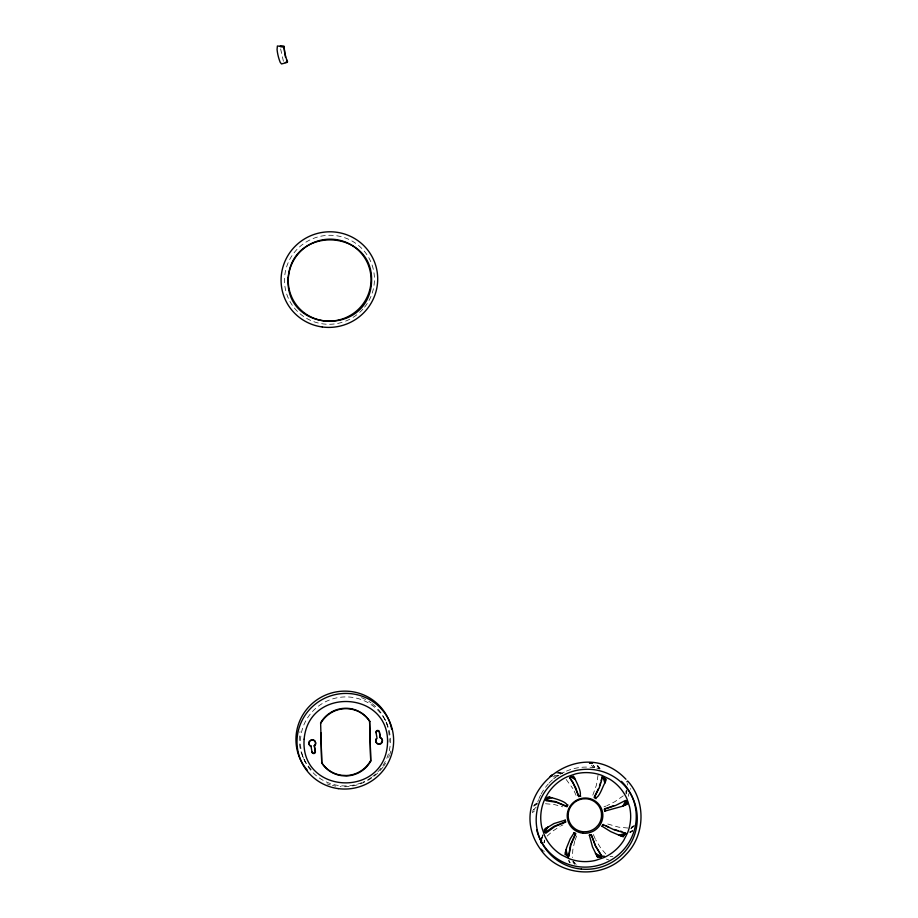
<?xml version="1.0" encoding="UTF-8"?>
<svg xmlns="http://www.w3.org/2000/svg" width="918" height="918" viewBox="0 0 918 918"><rect width="100%" height="100%" fill="white"/><g stroke="black" fill="none" stroke-linecap="round" stroke-linejoin="round"><path stroke-width="0.69" stroke-dasharray="4.59 3.44" d="M625.904 793.565L626.099 790.788M598.031 775.262L596.493 784.913L592.512 796.009M626.443 793.955L626.856 791.339M544.259 842.735L544.695 840.027M628.291 796.308L628.887 793.622M541.93 838.65L542.63 835.988M574.725 841.198L572.798 849.999L572.453 857.573M541.482 838.811L542.733 834.749M543.766 843.011L544.512 840.578M575.012 840.234L577.215 834.577M626.087 791.89L626.96 789.721M541.379 838.88L543.261 835.024M541.563 838.949L542.584 836.527M532.371 811.466L533.083 810.399M533.438 806.05L538.568 801.701M547.117 836.103L552.625 831.169L560.221 826.246M532.325 812.763L534.448 810.915M631.469 827.474L633.581 825.615M623.23 795.826L614.888 801.666L606.809 805.74M536.261 807.117L533.542 809.745L535.825 808.104M630.7 828.679L632.938 826.946M631.377 828.265L635.554 825.098M630.092 832.029L632.399 830.526M629.966 832.569L632.835 830.756M629.955 832.672L632.181 831.295M534.081 805.981L537.581 803.824M534.54 804.73L536.973 803.319M561.127 825.81L562.941 824.915M632.089 831.019L629.805 831.754M631.182 827.347L633.443 826.407M603.987 806.842L605.869 806.107M557.628 772.531L563.159 773.117M627.935 828.025L618.743 827.175L607.039 823.813M545.487 803.743L554.174 804.501L562.711 806.842M552.739 776.731L555.539 776.892M610.068 856.551L612.868 856.712M558.959 775.526L554.128 775.354L558.328 775.985M555.964 772.726L562.677 774.23M558.396 772.463L562.516 773.495M606.362 859.099L608.818 860.005M605.777 853.947L600.808 848.198L595.587 839.66M597.549 765.566L600.165 768.836M566.142 779.439L572.866 788.573M591.341 765.142L593.189 767.207M573.406 861.371L576.171 864.469M572.935 861.6L574.588 863.769M594.761 767.391L593.062 765.13L595.403 767.689M572.855 861.761L574.484 863.987M597.079 765.692L599.282 769.158M598.111 766.048L599.58 768.469M568.506 860.418L569.917 862.817L568.471 860.373M573.498 861.772L574.622 864.079M574.209 791.087L576.561 796.48M595.151 838.742L593.166 834.106M384.378 718.335L385.537 720.814M386.076 722.064L387.235 724.543M302.435 755.824L303.594 758.302M304.145 759.553L305.292 762.032M569.068 860.464L570.101 862.84M543.8 850.734L544.144 851.789M283.41 61.254L280.403 47.954M627.568 785.062L627.373 783.502M630.414 788.516L630.436 789.262M537.73 801.953A50.685 49.87 -25 0 1 538.568 799.635M539.027 798.488A50.685 49.87 -25 0 1 540.587 795.126M541.161 794.024A50.685 49.87 -25 0 1 548.287 783.938M549.136 783.031A50.685 49.87 -25 0 1 552.728 779.6M553.68 778.808A50.685 49.87 -25 0 1 565.27 771.613M566.417 771.109A50.685 49.87 -25 0 1 594.405 767.723M596.838 768.182A50.685 49.87 -25 0 1 599.236 768.745M342.081 322.344A45.097 44.374 -25 0 1 284.546 278.361A45.097 44.374 -25 0 1 345.856 238.141A45.097 44.374 -25 0 1 363.826 308.081M362.92 309.125A45.097 44.374 -25 0 1 357.917 313.91M356.827 314.771A45.097 44.374 -25 0 1 351.032 318.58M349.804 319.234A45.097 44.374 -25 0 1 343.401 321.931M378.205 709.339A45.097 44.374 -25 0 1 389.071 742.192M311.236 769.559A45.097 44.374 -25 0 1 299.991 731.612M361.497 697.623A45.097 44.374 -25 0 1 367.67 700.652M368.841 701.375A45.097 44.374 -25 0 1 371.113 702.913M372.203 703.727A45.097 44.374 -25 0 1 377.287 708.329M390.816 751.131A48.459 47.679 -25 0 1 389.817 754.309M389.427 755.342A48.459 47.679 -25 0 1 388.589 757.407M385.514 763.317A48.459 47.679 -25 0 1 383.678 766.105M383.013 767.012A48.459 47.679 -25 0 1 340.13 786.634M335.713 786.106A48.459 47.679 -25 0 1 332.442 785.441M330.285 784.879A48.459 47.679 -25 0 1 327.118 783.857M361.956 782.606A45.097 44.374 -25 0 1 300.507 739.552A45.097 44.374 -25 0 1 366.42 701.811A45.097 44.374 -25 0 1 372.765 776.41M371.652 777.248A45.097 44.374 -25 0 1 363.23 782.067"/><path stroke-width="1.38" d="M540.691 842.093L541.058 840.154M565.052 821.989L565.259 820.13L553.921 823.584L544.397 829.344L544.454 830.836L545.774 833.257L554.782 826.567L565.775 822.069L565.259 820.176M565.442 852.168L565.006 854.417L568.793 856.184L570.962 844.675L575.827 833.601L574.186 832.695L570.25 838.822L566.613 847.658L565.442 852.168L566.991 855.725M601.738 777.879L601.979 776.651M601.129 780.644L601.439 779.336M627.464 801.655L626.81 804.409L622.874 806.142L604.801 811.122L604.285 809.24L615.622 805.465L625.422 800.496L626.81 804.409L627.453 801.816M540.874 842.632L541.574 839.981M600.59 782.641L599.454 786.129M626.328 801.276L624.883 805.293L626.34 801.506M604.847 783.054L606.19 779.336L602.403 777.569L599.431 787.357L594.233 797.696C598.857 799.819 602.495 786.588 604.847 783.054L603.011 776.915M598.536 788.539L594.371 796.824L595.989 798.694M544.604 831.685L546.13 828.047L544.512 831.685M622.874 806.142L625.858 800.473M574.083 832.615L575.356 833.762L570.491 844.916L568.471 857.102M566.245 806.222L568.035 805.029M545.154 831.674L547.954 826.808M602.036 826.292L603.413 824.479M545.349 832.351L553.852 826.43L565.018 821.862M552.326 774.689L550.111 776.502M601.657 856.092L597.687 857.504L592.466 846.878L589.356 835.162L591.272 834.623L595.495 845.994L601.657 856.092L604.457 856.242M626.087 833.601L621.13 836.08L610.722 831.616L602.07 826.246L603.057 824.536L613.981 829.746L625.124 833.016L623.288 836.791L621.13 836.08L626.007 833.831M613.66 805.694L607.624 807.897M546.153 798.798L549.871 797.26C554.013 798.316 569.298 802.022 567.003 806.773L556.411 802.286L546.084 800.737L547.92 796.962L549.871 797.26L545.981 798.74M550.743 776.238L551.718 775.859M618.95 835.3L625.732 833.085M285.28 62.481L287.563 61.747L286.772 59.934M578.34 795.78L580.761 796.147M589.31 835.173L591.387 834.806M604.801 811.179L604.698 808.724L606.649 808.173M545.728 799.36L551.879 797.662M284.064 46.864L280.334 46.634L280.3 45.969L284.029 46.198L284.752 53.037L287.391 62.309L285.831 62.791A32.21 5.76 -24.2 0 1 281.482 63.927L280.208 62.321A48.459 47.679 -25 0 1 277.064 49.515L277.397 45.98A32.222 5.29 -1.4 0 0 283.846 46.623L285.487 57.226M545.659 799.819L555.447 801.563L566.314 806.119M592.512 763.386L589.505 763.065L590.24 763.397M620.35 831.203L621.773 831.524M617.401 830.411L618.216 830.652M614.486 829.493L616.426 830.101M600.269 856.781L596.516 855.496L601.439 857.297M570.732 776.341L574.496 777.833C576.24 781.757 583.653 795.011 578.788 796.675L575.666 787.621L569.86 777.73M570.56 776.18L574.496 777.833L573.52 776.249L569.539 777.672L572.901 782.388M606.075 825.925L608.818 827.244M595.392 853.419L601.577 856.586M570.939 777.064L575.437 779.531M625.973 779.279C580.142 730.705 501.389 795.355 540.576 849.402C559.406 877.16 603.574 879.628 625.846 854.704C645.239 835.323 646.192 801.345 627.717 781.069M627.017 781.367L627.005 781.838M541.276 849.196L542.71 850.997M601.233 855.174L595.61 846.178L591.261 834.852M572.97 782.388L578.466 795.745M375.864 741.549L375.852 740.688A3.351 3.293 -25 0 1 377.069 738.451L375.99 732.357A1.675 1.652 -25 0 1 377.378 730.453A1.675 1.652 -25 0 1 379.283 731.807L380.373 737.9A3.351 3.293 -25 0 1 382.473 740.447L382.278 742.157A3.351 3.293 -25 0 1 376.116 742.375L375.657 740.275M360.005 712.012A28.688 28.217 -25 0 1 369.598 721.089L370.734 761.137A28.435 27.976 -25 0 1 346.568 775.94L341.657 775.687A28.435 27.976 -25 0 1 321.748 762.881L320.852 732.736M369.598 721.089L370.734 761.137M321.748 762.881L320.623 722.822A28.688 28.217 -25 0 1 329.769 713.079M310.835 739.954A3.351 3.293 -25 0 1 315.482 742.421L315.505 743.282A3.351 3.293 -25 0 1 314.277 745.519L315.367 751.612A1.675 1.652 -25 0 1 313.967 753.517A1.675 1.652 -25 0 1 312.063 752.163L310.972 746.059A3.351 3.293 -25 0 1 308.884 743.511M310.972 746.059L311.168 746.472A3.351 3.293 -25 0 1 309.068 743.924L309.056 743.064A3.351 3.293 -25 0 1 315.677 742.823L315.7 743.683A3.351 3.293 -25 0 1 314.472 745.921M603.837 777.236L605.559 781.161L603.941 777.466M565.981 849.907L567.909 856.505M380.373 737.9L379.478 732.22A1.675 1.652 -25 0 0 377.573 730.854A1.675 1.652 -25 0 0 376.173 732.759M314.277 745.519L315.172 751.199A1.675 1.652 -25 0 1 313.784 753.104A1.675 1.652 -25 0 1 311.879 751.75M629.714 791.959A50.685 49.87 -25 0 1 604.423 863.333A50.685 49.87 -25 0 1 536.663 829.815M621.486 781.333A50.685 49.87 -25 0 1 629.094 790.903M307.3 770.191A48.459 47.679 -25 0 1 323.423 696.062A48.459 47.679 -25 0 1 391.688 729.248M320.807 723.235A28.688 28.217 -25 0 1 369.793 721.491M308.861 742.651A3.351 3.293 -25 0 1 309.481 741.044M380.178 737.498A3.351 3.293 -25 0 1 382.278 740.046L382.095 741.744A3.351 3.293 -25 0 1 375.921 741.962M375.864 739.438A3.351 3.293 -25 0 1 376.277 738.669M370.539 760.735A28.435 27.976 -25 0 1 346.384 775.526L341.473 775.274A28.435 27.976 -25 0 1 321.564 762.468M330.813 712.425A28.688 28.217 -25 0 1 338.719 709.132M339.912 708.857A28.688 28.217 -25 0 1 358.938 711.427M568.185 814.346L568.276 817.49A16.753 16.49 -25 0 0 572.189 826.223L574.565 828.426A16.753 16.49 -25 0 0 583.607 831.777L586.889 831.662A16.753 16.49 -25 0 0 595.759 827.669L598.02 825.305A16.753 16.49 -25 0 0 601.519 816.309L601.439 813.073A16.753 16.49 -25 0 0 597.515 804.34L595.151 802.125A16.753 16.49 -25 0 0 586.097 798.775L582.827 798.889A16.753 16.49 -25 0 0 573.957 802.883L571.696 805.258A16.753 16.49 -25 0 0 568.196 814.255L568.196 814.255M288.195 277.534C283.914 332.086 366.902 337.193 371.457 283.57C375.737 229.007 292.762 223.912 288.195 277.534M304.145 739.174C299.865 793.726 382.84 798.832 387.407 745.198C391.688 690.646 308.7 685.539 304.145 739.174M545.556 797.547L543.766 801.563A45.097 44.374 -25 0 0 541.815 827.347L544.569 835.598A45.097 44.374 -25 0 0 561.609 854.979L569.481 858.812A45.097 44.374 -25 0 0 595.518 860.418L603.883 857.584A45.097 44.374 -25 0 0 623.678 840.486L627.648 832.649A45.097 44.374 -25 0 0 629.599 806.865L626.845 798.603A45.097 44.374 -25 0 0 609.804 779.233L601.933 775.4A45.097 44.374 -25 0 0 575.896 773.794L567.531 776.628A45.097 44.374 -25 0 0 547.736 793.726L545.556 797.547M583.114 833.2A17.867 17.58 -25 0 0 601.324 808.31A17.867 17.58 -25 0 0 570.64 805.419A17.867 17.58 -25 0 0 583.114 833.2M581.301 869.071A50.685 49.87 -25 0 0 632.95 798.488A50.685 49.87 -25 0 0 545.912 790.272A50.685 49.87 -25 0 0 581.301 869.071M322.31 326.98A48.459 47.679 -25 0 0 374.314 261.458A48.459 47.679 -25 0 0 291.534 250.35A48.459 47.679 -25 0 0 322.31 326.98M323.572 320.749A41.528 40.862 -25 0 0 368.152 264.602A41.528 40.862 -25 0 0 297.202 255.078A41.528 40.862 -25 0 0 323.572 320.749M338.249 788.619A48.459 47.679 -25 0 0 390.253 723.097A48.459 47.679 -25 0 0 307.473 711.978A48.459 47.679 -25 0 0 338.249 788.619"/></g></svg>
